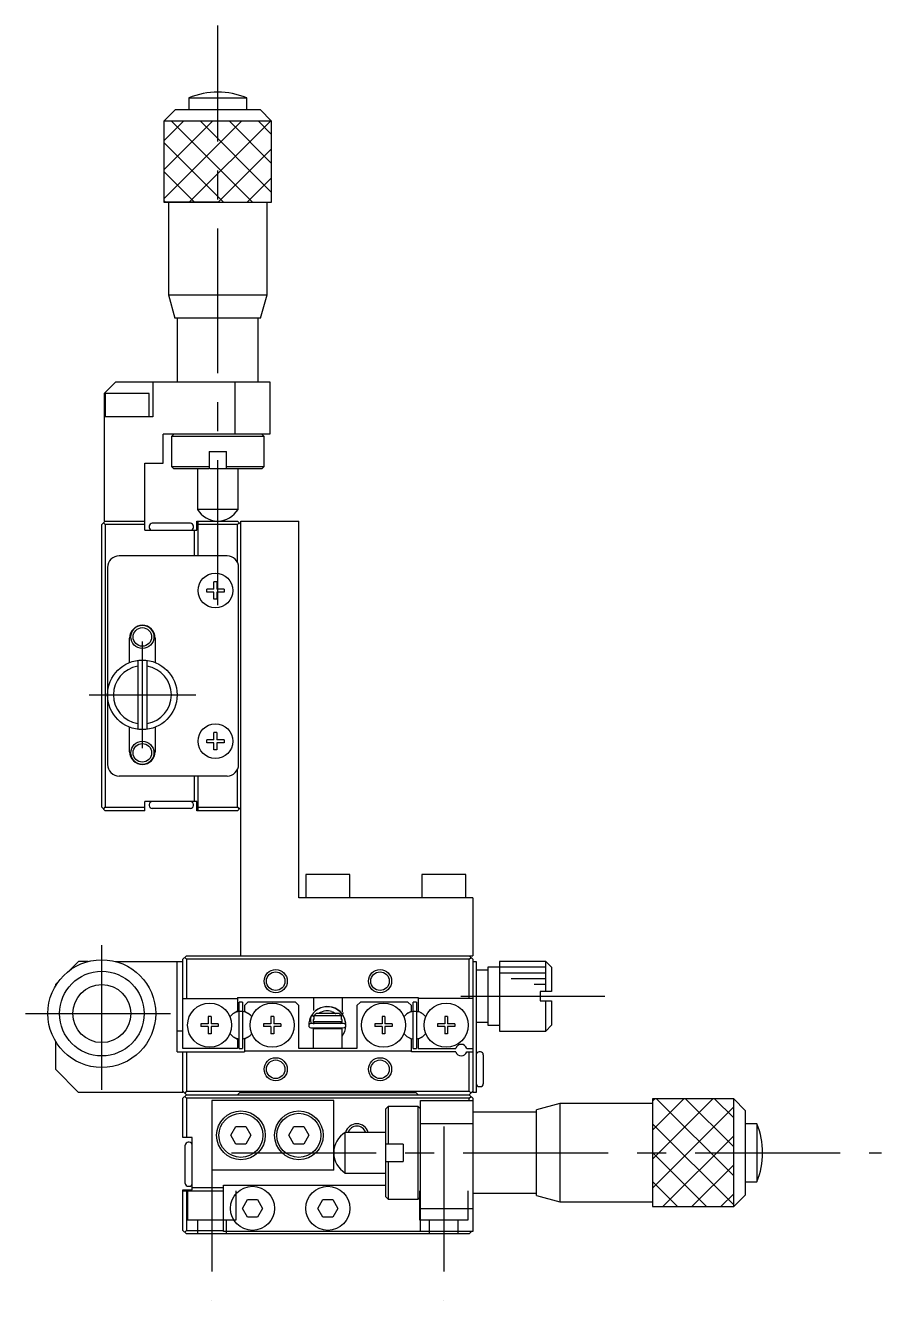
# Model space of a CAD drawing. Extents: x -23 to 401, y 1 to 303.
# Drawn here: x 144.6 to 218.4, y 11.9 to 121.9 of the extents above; entities that cross this region are included whole.
import ezdxf

# ---------------------------------------------------------------- set-up
doc = ezdxf.new("R2010")
doc.units = 0
doc.header["$LTSCALE"] = 10
doc.linetypes.add('CENTER', pattern=[2, 1.25, -0.25, 0.25, -0.25])
doc.linetypes.add('DASHED', pattern=[3.5, 2, -1.5])
doc.layers.get('0').update_dxf_attribs({"linetype": 'CONTINUOUS'})
doc.layers.add('CENTER', color=1, linetype='CENTER')

msp = doc.modelspace()

# ---------------------------------------------------------------- linework, layer by layer
at = {"color": 7, "linetype": 'CONTINUOUS'}
for p, q in [((158.649658, 115.635024), (158.649658, 114.635024)), ((158.649658, 115.635024), (163.649658, 115.635024)), ((163.649658, 114.635024), (163.649658, 115.635024)), ((157.499658, 114.635024), (156.499658, 113.635024)), ((157.499658, 114.635024), (164.799658, 114.635024)), ((165.799658, 113.635024), (164.799658, 114.635024)), ((165.799658, 113.635024), (156.499658, 113.635024)), ((156.499658, 113.635024), (156.499658, 106.635024)), ((165.799658, 106.635024), (165.799658, 113.635024)), ((161.149658, 106.635024), (156.499658, 106.635024)), ((156.499658, 106.635024), (165.799658, 106.635024)), ((156.899658, 106.635024), (156.899658, 98.635024)), ((165.399658, 98.635024), (165.399658, 106.635024)), ((156.899658, 98.635024), (157.449658, 96.635024)), ((156.899658, 98.635024), (165.399658, 98.635024)), ((164.849658, 96.635024), (165.399658, 98.635024)), ((164.849658, 96.635024), (157.449658, 96.635024)), ((157.649658, 96.635024), (157.649658, 91.135024)), ((164.649658, 91.135024), (164.649658, 96.635024)), ((152.349658, 91.135024), (151.349658, 90.135024)), ((152.349658, 91.135024), (165.649658, 91.135024)), ((155.549658, 91.135024), (155.549658, 88.135024)), ((162.649658, 86.635024), (162.649658, 91.135024)), ((165.649658, 91.135024), (165.649658, 86.635024)), ((151.349658, 90.135024), (151.349658, 79.135024)), ((151.449658, 90.135024), (151.449658, 88.135024)), ((155.249658, 90.135024), (151.449658, 90.135024)), ((155.249658, 88.135024), (155.249658, 90.135024)), ((155.549658, 88.135024), (151.349658, 88.135024)), ((156.449658, 84.135024), (156.449658, 86.635024)), ((165.649658, 86.635024), (156.449658, 86.635024)), ((157.349658, 86.635024), (157.149658, 86.435024)), ((157.149658, 86.435024), (157.149658, 83.835024)), ((165.149658, 86.435024), (157.149658, 86.435024)), ((165.149658, 86.435024), (164.949658, 86.635024)), ((165.149658, 83.835024), (165.149658, 86.435024)), ((160.399658, 85.135024), (161.899658, 85.135024)), ((160.399658, 85.135024), (160.399658, 83.635024)), ((161.899658, 83.635024), (161.899658, 85.135024)), ((154.849658, 84.135024), (156.449658, 84.135024)), ((154.849658, 78.335024), (154.849658, 84.135024)), ((157.149658, 83.835024), (157.349658, 83.635024)), ((157.149658, 83.835024), (160.399658, 83.835024)), ((160.399658, 83.635024), (157.349658, 83.635024)), ((159.399658, 83.635024), (159.399658, 80.135024)), ((161.879891, 83.635024), (160.499525, 83.635024)), ((161.899658, 83.835024), (165.149658, 83.835024)), ((164.949658, 83.635024), (161.899658, 83.635024)), ((162.899658, 80.135024), (162.899658, 83.635024)), ((164.949658, 83.635024), (165.149658, 83.835024)), ((162.899658, 80.135024), (159.399658, 80.135024)), ((151.149658, 78.835024), (151.449658, 79.135024)), ((151.149658, 54.435024), (151.149658, 78.835024)), ((151.449658, 78.835024), (151.299658, 78.985024)), ((151.349658, 79.135024), (154.849658, 79.135024)), ((151.449658, 78.835024), (151.449658, 54.435024)), ((154.849658, 78.835024), (151.449658, 78.835024)), ((154.849658, 78.335024), (159.349658, 78.335024)), ((155.249658, 78.685024), (155.249658, 78.585024)), ((158.799658, 78.935024), (155.499658, 78.935024)), ((159.049658, 78.585024), (159.049658, 78.685024)), ((159.149658, 76.135024), (159.149658, 78.335024)), ((159.349658, 78.335024), (159.349658, 79.135024)), ((159.349658, 79.135024), (162.849658, 79.135024)), ((159.449658, 76.135024), (159.449658, 79.135024)), ((162.849658, 78.835024), (159.449658, 78.835024)), ((162.849658, 79.135024), (163.149658, 78.835024)), ((162.999658, 78.985024), (162.849658, 78.835024)), ((162.849658, 75.570914), (162.849658, 78.835024)), ((163.149658, 41.635024), (163.149658, 79.135024)), ((163.149658, 79.135024), (168.149658, 79.135024)), ((168.149658, 46.635024), (168.149658, 79.135024)), ((161.949658, 76.135024), (152.649658, 76.135024)), ((151.649658, 75.135024), (151.649658, 58.135024)), ((162.949658, 58.135024), (162.949658, 75.135024)), ((160.824658, 73.260024), (160.824658, 73.885024)), ((161.074658, 73.885024), (160.824658, 73.885024)), ((161.074658, 73.885024), (161.074658, 73.260024)), ((160.199658, 73.010024), (160.199658, 73.260024)), ((160.824658, 73.260024), (160.199658, 73.260024)), ((160.824658, 73.010024), (160.199658, 73.010024)), ((160.824658, 72.385024), (160.824658, 73.010024)), ((161.699658, 73.260024), (161.074658, 73.260024)), ((161.074658, 73.010024), (161.074658, 72.385024)), ((161.699658, 73.010024), (161.074658, 73.010024)), ((161.699658, 73.260024), (161.699658, 73.010024)), ((161.074658, 72.385024), (160.824658, 72.385024)), ((153.549658, 66.926081), (153.549658, 69.035024)), ((155.749658, 69.035024), (155.749658, 66.926081)), ((154.249658, 67.108238), (154.249658, 61.16181)), ((155.049658, 61.16181), (155.049658, 67.108238)), ((153.549658, 59.235024), (153.549658, 61.343967)), ((155.749658, 61.343967), (155.749658, 59.235024)), ((160.824658, 60.260024), (160.824658, 60.885024)), ((161.074658, 60.885024), (160.824658, 60.885024)), ((161.074658, 60.885024), (161.074658, 60.260024)), ((160.199658, 60.010024), (160.199658, 60.260024)), ((160.824658, 60.260024), (160.199658, 60.260024)), ((160.824658, 60.010024), (160.199658, 60.010024)), ((160.824658, 59.385024), (160.824658, 60.010024)), ((161.699658, 60.260024), (161.074658, 60.260024)), ((161.074658, 60.010024), (161.074658, 59.385024)), ((161.699658, 60.010024), (161.074658, 60.010024)), ((161.699658, 60.260024), (161.699658, 60.010024)), ((161.074658, 59.385024), (160.824658, 59.385024)), ((162.849658, 54.435024), (162.849658, 57.699134)), ((161.949658, 57.135024), (152.649658, 57.135024)), ((159.149658, 54.935024), (159.149658, 57.135024)), ((159.449658, 54.135024), (159.449658, 57.135024)), ((151.449658, 54.135024), (151.149658, 54.435024)), ((151.299658, 54.285024), (151.449658, 54.435024)), ((151.449658, 54.435024), (154.849658, 54.435024)), ((154.849658, 54.135024), (151.449658, 54.135024)), ((159.349658, 54.935024), (154.849658, 54.935024)), ((154.849658, 54.135024), (154.849658, 54.935024)), ((155.249658, 54.685024), (155.249658, 54.585024)), ((158.799658, 54.335024), (155.499658, 54.335024)), ((159.049658, 54.585024), (159.049658, 54.685024)), ((159.349658, 54.135024), (159.349658, 54.935024)), ((162.849658, 54.135024), (159.349658, 54.135024)), ((159.449658, 54.435024), (162.849658, 54.435024)), ((162.849658, 54.435024), (162.999658, 54.285024)), ((163.149658, 54.435024), (162.849658, 54.135024)), ((168.749658, 48.635024), (168.749658, 46.635024)), ((172.549658, 48.635024), (168.749658, 48.635024)), ((172.549658, 46.635024), (172.549658, 48.635024)), ((178.749658, 48.635024), (178.749658, 46.635024)), ((182.549658, 48.635024), (178.749658, 48.635024)), ((182.549658, 46.635024), (182.549658, 48.635024)), ((183.149658, 46.635024), (168.149658, 46.635024)), ((183.149658, 46.635024), (183.149658, 41.635024)), ((149.149658, 41.135024), (148.398407, 40.383773)), ((149.978121, 41.135024), (149.149658, 41.135024)), ((152.321196, 41.135024), (158.149658, 41.135024)), ((157.649658, 33.335024), (157.649658, 41.135024)), ((158.149658, 41.335024), (158.449658, 41.635024)), ((158.149658, 33.635024), (158.149658, 41.335024)), ((158.299658, 41.485024), (158.449658, 41.335024)), ((158.449658, 41.635024), (183.149658, 41.635024)), ((158.449658, 41.335024), (158.449658, 37.935024)), ((182.849658, 41.335024), (158.449658, 41.335024)), ((182.849658, 41.635024), (183.149658, 41.335024)), ((182.849658, 41.335024), (182.999658, 41.485024)), ((182.849658, 37.935024), (182.849658, 41.335024)), ((183.149658, 41.335024), (183.149658, 29.835024)), ((183.149658, 41.135024), (183.449658, 41.135024)), ((183.449658, 41.135024), (183.449658, 29.835024)), ((189.449658, 41.135024), (185.449658, 41.135024)), ((185.449658, 41.135024), (185.449658, 35.135024)), ((189.949658, 40.635024), (189.449658, 41.135024)), ((189.449658, 38.535024), (189.449658, 41.135024)), ((184.449658, 40.385024), (183.449658, 40.385024)), ((185.449658, 40.635024), (184.449658, 40.635024)), ((184.449658, 40.635024), (184.449658, 35.635024)), ((189.949658, 40.635024), (189.949658, 38.535024)), ((147.40091, 39.386276), (147.149658, 39.135024)), ((147.149658, 39.135024), (147.149658, 39.006205)), ((189.949658, 38.535024), (188.949658, 38.535024)), ((188.949658, 38.535024), (188.949658, 37.735024)), ((158.149658, 37.935024), (162.849658, 37.935024)), ((162.849658, 38.035024), (162.849658, 36.83649)), ((162.849658, 38.035024), (178.449658, 38.035024)), ((162.999658, 33.635024), (162.999658, 37.635024)), ((163.299658, 37.635024), (162.999658, 37.635024)), ((163.29966, 37.635024), (163.29966, 33.635024)), ((163.749658, 37.635024), (163.449658, 37.335024)), ((167.849658, 37.635024), (163.749658, 37.635024)), ((168.149658, 37.335024), (167.849658, 37.635024)), ((169.399658, 38.035024), (169.399658, 36.915234)), ((171.899658, 36.79627), (171.899658, 38.035024)), ((173.449658, 37.635024), (173.149658, 37.335024)), ((177.549658, 37.635024), (173.449658, 37.635024)), ((177.849658, 37.335024), (177.549658, 37.635024)), ((177.999658, 33.635024), (177.999658, 37.635024)), ((178.299658, 37.635024), (177.999658, 37.635024)), ((178.29966, 37.635024), (178.29966, 33.635024)), ((178.449658, 38.035024), (178.449658, 36.83649)), ((183.149658, 37.935024), (178.449658, 37.935024)), ((188.949658, 37.735024), (189.949658, 37.735024)), ((189.449658, 35.135024), (189.449658, 37.735024)), ((189.949658, 37.735024), (189.949658, 35.635024)), ((160.574658, 36.385024), (160.324658, 36.385024)), ((160.324658, 36.385024), (160.324658, 35.760024)), ((160.574658, 36.385024), (160.574658, 35.760024)), ((162.849658, 36.83649), (162.554408, 36.666027)), ((163.449658, 37.335024), (163.449658, 36.83649)), ((163.449658, 36.83649), (163.744908, 36.666027)), ((165.974658, 36.385024), (165.724658, 36.385024)), ((165.724658, 36.385024), (165.724658, 35.760024)), ((165.974658, 36.385024), (165.974658, 35.760024)), ((168.149658, 33.635024), (168.149658, 37.335024)), ((169.169154, 36.303972), (169.161076, 36.271478)), ((169.17884, 36.336027), (169.169154, 36.303972)), ((169.190112, 36.367563), (169.17884, 36.336027)), ((169.202941, 36.398501), (169.190112, 36.367563)), ((169.217296, 36.428766), (169.202941, 36.398501)), ((169.233141, 36.458281), (169.217296, 36.428766)), ((169.249492, 36.485486), (169.233141, 36.458281)), ((169.250529, 36.48599), (169.249492, 36.485486)), ((169.251569, 36.485986), (169.250529, 36.48599)), ((169.252932, 36.485773), (169.251569, 36.485986)), ((169.254617, 36.485351), (169.252932, 36.485773)), ((169.256618, 36.484721), (169.254617, 36.485351)), ((169.255218, 36.493551), (169.413495, 36.407794)), ((169.258933, 36.483884), (169.256618, 36.484721)), ((169.261555, 36.482843), (169.258933, 36.483884)), ((169.26448, 36.481599), (169.261555, 36.482843)), ((169.267699, 36.480156), (169.26448, 36.481599)), ((169.273035, 36.477639), (169.267699, 36.480156)), ((169.278986, 36.474698), (169.273035, 36.477639)), ((169.285521, 36.471346), (169.278986, 36.474698)), ((169.29261, 36.467602), (169.285521, 36.471346)), ((169.300217, 36.463482), (169.29261, 36.467602)), ((169.308304, 36.459008), (169.300217, 36.463482)), ((169.316831, 36.454202), (169.308304, 36.459008)), ((169.325757, 36.449088), (169.316831, 36.454202)), ((169.335036, 36.44369), (169.325757, 36.449088)), ((169.344623, 36.438035), (169.335036, 36.44369)), ((169.354471, 36.432152), (169.344623, 36.438035)), ((169.364531, 36.42607), (169.354471, 36.432152)), ((169.374753, 36.419818), (169.364531, 36.42607)), ((169.385087, 36.413428), (169.374753, 36.419818)), ((169.395481, 36.40693), (169.385087, 36.413428)), ((169.405885, 36.400358), (169.395481, 36.40693)), ((169.429658, 36.385077), (169.405885, 36.400358)), ((169.413495, 36.407794), (169.431347, 36.396354)), ((169.639709, 36.635024), (169.429658, 36.435024)), ((169.429658, 36.435024), (169.429658, 36.135024)), ((171.829658, 36.435024), (169.429658, 36.435024)), ((171.619608, 36.635024), (169.639709, 36.635024)), ((170.948927, 36.831566), (171.087712, 36.782563)), ((171.087712, 36.782563), (171.221631, 36.716664)), ((171.221631, 36.716664), (171.313977, 36.658545)), ((171.313977, 36.658545), (171.346504, 36.635195)), ((171.829658, 36.435024), (171.619608, 36.635024)), ((171.829658, 36.135024), (171.829658, 36.435024)), ((171.93808, 36.725837), (171.951323, 36.734156)), ((171.941719, 36.735108), (171.945704, 36.741076)), ((172.009641, 36.619635), (171.951046, 36.735101)), ((173.149658, 37.335024), (173.149658, 33.635024)), ((175.574658, 36.385024), (175.324658, 36.385024)), ((175.324658, 36.385024), (175.324658, 35.760024)), ((175.574658, 36.385024), (175.574658, 35.760024)), ((177.554408, 36.666027), (177.849658, 36.83649)), ((177.849658, 36.83649), (177.849658, 37.335024)), ((178.449658, 36.83649), (178.744908, 36.666027)), ((180.974658, 36.385024), (180.724658, 36.385024)), ((180.724658, 36.385024), (180.724658, 35.760024)), ((180.974658, 36.385024), (180.974658, 35.760024)), ((159.699658, 35.760024), (159.699658, 35.510024)), ((160.324658, 35.760024), (159.699658, 35.760024)), ((160.324658, 35.510024), (159.699658, 35.510024)), ((160.324658, 35.510024), (160.324658, 34.885024)), ((161.199658, 35.760024), (160.574658, 35.760024)), ((160.574658, 35.510024), (160.574658, 34.885024)), ((161.199658, 35.510024), (160.574658, 35.510024)), ((161.199658, 35.760024), (161.199658, 35.510024)), ((165.099658, 35.760024), (165.099658, 35.510024)), ((165.724658, 35.760024), (165.099658, 35.760024)), ((165.724658, 35.510024), (165.099658, 35.510024)), ((165.724658, 35.510024), (165.724658, 34.885024)), ((166.599658, 35.760024), (165.974658, 35.760024)), ((165.974658, 35.510024), (165.974658, 34.885024)), ((166.599658, 35.510024), (165.974658, 35.510024)), ((166.599658, 35.760024), (166.599658, 35.510024)), ((169.048223, 35.722545), (169.002867, 35.631727)), ((169.002867, 35.631727), (169.016034, 35.529536)), ((169.016034, 35.529536), (169.084184, 35.452328)), ((169.137482, 35.77385), (169.048223, 35.722545)), ((169.084184, 35.452328), (169.191288, 35.422554)), ((169.240751, 35.784766), (169.137482, 35.77385)), ((169.146674, 36.17216), (169.145189, 36.138714)), ((169.145189, 36.138714), (169.145372, 36.105237)), ((169.145372, 36.105237), (169.147221, 36.071809)), ((169.149822, 36.20549), (169.146674, 36.17216)), ((169.147221, 36.071809), (169.150733, 36.038514)), ((169.154627, 36.238623), (169.149822, 36.20549)), ((169.150733, 36.038514), (169.155899, 36.005433)), ((169.161076, 36.271478), (169.154627, 36.238623)), ((169.155899, 36.005433), (169.162706, 35.972648)), ((169.162706, 35.972648), (169.171137, 35.940241)), ((169.171137, 35.940241), (169.181171, 35.90829)), ((169.181171, 35.90829), (169.192785, 35.876875)), ((169.192785, 35.876875), (169.20595, 35.846073)), ((169.20595, 35.846073), (169.220632, 35.81596)), ((171.990169, 35.772304), (169.210514, 35.772304)), ((169.220632, 35.81596), (169.236797, 35.786611)), ((169.236797, 35.786611), (169.237986, 35.784582)), ((169.368391, 35.789642), (169.240751, 35.784766)), ((169.368391, 35.789642), (169.379534, 35.789493)), ((169.386146, 35.341731), (169.370614, 35.414402)), ((169.379534, 35.789493), (169.390643, 35.788387)), ((169.429658, 36.135024), (169.379658, 36.135024)), ((169.379658, 36.135024), (169.379658, 35.935024)), ((171.879658, 35.935024), (169.379658, 35.935024)), ((169.379658, 35.935024), (169.554476, 35.760207)), ((169.456815, 35.412181), (169.379658, 35.335024)), ((171.879658, 35.335024), (169.379658, 35.335024)), ((169.379658, 35.335024), (169.379658, 33.635024)), ((169.390643, 35.788387), (169.40166, 35.786331)), ((169.40166, 35.786331), (169.412522, 35.783337)), ((169.412522, 35.783337), (169.423172, 35.77942)), ((169.423172, 35.77942), (169.43355, 35.774602)), ((169.43355, 35.774602), (169.4436, 35.76891)), ((169.4436, 35.76891), (169.453266, 35.762374)), ((169.449658, 35.412352), (169.449658, 35.405024)), ((171.706061, 35.761427), (171.879658, 35.935024)), ((171.762712, 35.791505), (171.737085, 35.792109)), ((171.878834, 35.788157), (171.762712, 35.791505)), ((171.776624, 35.8317), (171.827607, 35.872369)), ((171.879658, 35.335024), (171.801059, 35.413623)), ((171.825863, 35.881075), (171.84093, 35.789445)), ((171.831317, 35.414426), (171.826364, 35.388519)), ((171.879658, 36.135024), (171.829658, 36.135024)), ((171.994195, 35.782727), (171.878834, 35.788157)), ((171.879658, 35.935024), (171.879658, 36.135024)), ((171.879658, 33.635024), (171.879658, 35.335024)), ((172.098124, 35.761683), (171.994195, 35.782727)), ((172.077729, 35.434414), (172.164285, 35.495506)), ((172.175396, 35.692243), (172.098124, 35.761683)), ((172.186642, 35.835676), (172.149656, 36.027028)), ((172.164285, 35.495506), (172.200136, 35.593587)), ((172.200136, 35.593587), (172.175396, 35.692243)), ((174.699658, 35.760024), (174.699658, 35.510024)), ((175.324658, 35.760024), (174.699658, 35.760024)), ((175.324658, 35.510024), (174.699658, 35.510024)), ((175.324658, 35.510024), (175.324658, 34.885024)), ((176.199658, 35.760024), (175.574658, 35.760024)), ((175.574658, 35.510024), (175.574658, 34.885024)), ((176.199658, 35.510024), (175.574658, 35.510024)), ((176.199658, 35.760024), (176.199658, 35.510024)), ((180.099658, 35.760024), (180.099658, 35.510024)), ((180.724658, 35.760024), (180.099658, 35.760024)), ((180.724658, 35.510024), (180.099658, 35.510024)), ((180.724658, 35.510024), (180.724658, 34.885024)), ((181.599658, 35.760024), (180.974658, 35.760024)), ((180.974658, 35.510024), (180.974658, 34.885024)), ((181.599658, 35.510024), (180.974658, 35.510024)), ((181.599658, 35.760024), (181.599658, 35.510024)), ((183.449658, 35.885024), (184.449658, 35.885024)), ((184.449658, 35.635024), (185.449658, 35.635024)), ((189.449658, 35.135024), (189.949658, 35.635024)), ((147.149658, 34.263843), (147.149658, 31.835024)), ((158.149658, 35.135024), (157.649658, 35.135024)), ((160.574658, 34.885024), (160.324658, 34.885024)), ((162.554408, 34.604021), (162.849658, 34.433558)), ((162.849658, 34.433558), (162.849658, 33.635024)), ((163.744908, 34.604021), (163.449658, 34.433558)), ((163.449658, 34.433558), (163.449658, 33.335024)), ((165.974658, 34.885024), (165.724658, 34.885024)), ((175.574658, 34.885024), (175.324658, 34.885024)), ((177.849658, 34.433558), (177.554408, 34.604021)), ((177.849658, 33.335024), (177.849658, 34.433558)), ((178.744908, 34.604021), (178.449658, 34.433558)), ((178.449658, 34.433558), (178.449658, 33.635024)), ((180.974658, 34.885024), (180.724658, 34.885024)), ((185.449658, 35.135024), (189.449658, 35.135024)), ((157.649658, 33.335024), (163.449658, 33.335024)), ((162.849658, 33.635024), (158.149658, 33.635024)), ((158.149658, 29.835024), (158.149658, 33.335024)), ((158.449658, 33.335024), (158.449658, 29.935024)), ((162.999658, 33.635024), (163.299658, 33.635024)), ((163.449658, 33.435024), (177.849658, 33.435024)), ((173.149658, 33.635024), (168.149658, 33.635024)), ((181.672689, 33.335024), (177.849658, 33.335024)), ((177.999658, 33.635024), (178.299658, 33.635024)), ((178.449658, 33.635024), (181.672689, 33.635024)), ((182.626628, 33.635024), (183.149658, 33.635024)), ((182.626628, 33.335024), (183.149658, 33.335024)), ((182.849658, 29.935024), (182.849658, 33.335024)), ((183.799658, 33.335024), (183.699658, 33.335024)), ((184.049658, 33.085024), (184.049658, 30.585024)), ((147.149658, 31.835024), (149.149658, 29.835024)), ((158.149658, 29.835024), (149.149658, 29.835024)), ((158.149658, 29.935024), (158.449658, 29.635024)), ((158.449658, 29.935024), (158.299658, 29.785024)), ((158.449658, 29.935024), (182.849658, 29.935024)), ((162.849658, 29.635024), (163.049658, 29.835024)), ((163.049658, 29.835024), (178.249658, 29.835024)), ((178.249658, 29.835024), (178.449658, 29.635024)), ((182.999658, 29.785024), (182.849658, 29.935024)), ((183.149658, 29.935024), (182.849658, 29.635024)), ((183.449658, 29.835024), (183.149658, 29.835024)), ((183.699658, 30.335024), (183.799658, 30.335024)), ((158.149658, 29.335024), (158.449658, 29.635024)), ((158.149658, 25.935024), (158.149658, 29.335024)), ((158.299658, 29.485024), (158.449658, 29.335024)), ((158.449658, 29.635024), (182.849658, 29.635024)), ((158.449658, 29.335024), (158.449658, 25.935024)), ((182.849658, 29.335024), (158.449658, 29.335024)), ((160.649658, 29.135024), (160.649658, 23.135024)), ((171.149658, 29.135024), (160.649658, 29.135024)), ((171.149658, 23.135024), (171.149658, 29.135024)), ((175.849658, 28.635024), (175.649658, 28.435024)), ((175.849658, 28.635024), (175.849658, 25.385024)), ((178.449658, 28.635024), (175.849658, 28.635024)), ((178.649658, 28.435024), (178.449658, 28.635024)), ((178.449658, 20.635024), (178.449658, 28.635024)), ((178.649658, 29.135024), (183.149658, 29.135024)), ((178.649658, 17.835024), (178.649658, 29.135024)), ((182.849658, 29.635024), (183.149658, 29.335024)), ((182.849658, 29.335024), (182.999658, 29.485024)), ((182.849658, 29.135024), (182.849658, 29.335024)), ((183.149658, 29.335024), (183.149658, 17.835024)), ((190.649658, 28.885024), (188.649658, 28.335024)), ((198.649658, 28.885024), (190.649658, 28.885024)), ((190.649658, 28.885024), (190.649658, 20.385024)), ((205.649658, 29.285024), (198.649658, 29.285024)), ((198.649658, 29.285024), (198.649658, 19.985024)), ((206.649658, 28.285024), (205.649658, 29.285024)), ((205.649658, 19.985024), (205.649658, 29.285024)), ((175.649658, 20.835024), (175.649658, 28.435024)), ((188.649658, 28.135024), (183.149658, 28.135024)), ((188.649658, 20.935024), (188.649658, 28.335024)), ((206.649658, 28.285024), (206.649658, 20.985024)), ((162.283633, 26.135024), (162.716646, 26.885024)), ((162.716646, 26.885024), (163.582671, 26.885024)), ((163.582671, 26.885024), (164.015684, 26.135024)), ((167.283633, 26.135024), (167.716646, 26.885024)), ((167.716646, 26.885024), (168.582671, 26.885024)), ((168.582671, 26.885024), (169.015684, 26.135024)), ((183.149658, 27.135024), (178.649658, 27.135024)), ((207.649658, 27.135024), (206.649658, 27.135024)), ((207.649658, 27.135024), (207.649658, 22.135024)), ((158.949658, 25.935024), (158.149658, 25.935024)), ((158.699658, 25.535024), (158.599658, 25.535024)), ((158.949658, 21.435024), (158.949658, 25.935024)), ((162.716646, 25.385024), (162.283633, 26.135024)), ((163.582671, 25.385024), (162.716646, 25.385024)), ((164.015684, 26.135024), (163.582671, 25.385024)), ((167.716646, 25.385024), (167.283633, 26.135024)), ((168.582671, 25.385024), (167.716646, 25.385024)), ((169.015684, 26.135024), (168.582671, 25.385024)), ((175.649658, 26.385024), (172.149658, 26.385024)), ((172.149658, 22.885024), (172.149658, 26.385024)), ((177.149658, 25.385024), (175.649658, 25.385024)), ((177.149658, 25.385024), (177.149658, 23.885024)), ((158.349658, 21.985024), (158.349658, 25.285024)), ((205.649658, 19.985024), (205.649658, 24.635024)), ((171.149658, 23.135024), (160.649658, 23.135024)), ((175.649658, 23.885024), (177.149658, 23.885024)), ((175.849658, 23.885024), (175.849658, 20.635024)), ((172.149658, 22.885024), (175.649658, 22.885024)), ((206.649658, 22.135024), (207.649658, 22.135024)), ((158.149658, 21.435024), (158.949658, 21.435024)), ((158.149658, 17.935024), (158.149658, 21.435024)), ((158.149658, 21.335024), (161.649658, 21.335024)), ((158.449658, 21.335024), (158.449658, 17.935024)), ((158.599658, 21.735024), (158.699658, 21.735024)), ((158.949658, 21.635024), (161.649658, 21.635024)), ((161.649658, 17.835024), (161.649658, 21.835024)), ((161.649658, 21.835024), (175.649658, 21.835024)), ((183.149658, 21.135024), (188.649658, 21.135024)), ((188.649658, 20.935024), (190.649658, 20.385024)), ((205.649658, 19.985024), (206.649658, 20.985024)), ((163.283633, 19.835024), (163.716646, 20.585024)), ((163.716646, 19.085024), (163.283633, 19.835024)), ((163.716646, 20.585024), (164.582671, 20.585024)), ((164.582671, 20.585024), (165.015684, 19.835024)), ((165.015684, 19.835024), (164.582671, 19.085024)), ((169.783633, 19.835024), (170.216646, 20.585024)), ((170.216646, 19.085024), (169.783633, 19.835024)), ((170.216646, 20.585024), (171.082671, 20.585024)), ((171.082671, 20.585024), (171.515684, 19.835024)), ((171.515684, 19.835024), (171.082671, 19.085024)), ((175.649658, 20.835024), (175.849658, 20.635024)), ((175.849658, 20.635024), (178.449658, 20.635024)), ((178.449658, 20.635024), (178.649658, 20.835024)), ((178.649658, 19.835024), (183.149658, 19.835024)), ((190.649658, 20.385024), (198.649658, 20.385024)), ((198.649658, 19.985024), (205.649658, 19.985024)), ((164.582671, 19.085024), (163.716646, 19.085024)), ((171.082671, 19.085024), (170.216646, 19.085024)), ((158.449658, 17.635024), (158.149658, 17.935024)), ((158.449658, 17.935024), (158.299658, 17.785024)), ((158.449658, 17.935024), (161.649658, 17.935024)), ((182.849658, 17.635024), (158.449658, 17.635024)), ((183.149658, 17.835024), (161.649658, 17.835024)), ((183.049658, 17.835024), (182.849658, 17.635024)), ((182.999658, 17.785024), (182.949658, 17.835024))]:
    msp.add_line(p, q, dxfattribs=at)
at = {"color": 3, "linetype": 'CONTINUOUS'}
for p, q in [((156.499658, 111.939292), (158.19539, 113.635024)), ((156.499658, 109.439292), (160.69539, 113.635024)), ((156.499658, 106.939292), (163.19539, 113.635024)), ((157.155294, 113.635024), (164.155294, 106.635024)), ((158.69539, 106.635024), (165.69539, 113.635024)), ((159.655294, 113.635024), (165.799658, 107.490659)), ((162.155294, 113.635024), (165.799658, 109.990659)), ((164.655294, 113.635024), (165.799658, 112.490659)), ((156.499658, 111.790659), (161.655294, 106.635024)), ((161.19539, 106.635024), (165.799658, 111.239292)), ((156.499658, 109.290659), (159.155294, 106.635024)), ((163.69539, 106.635024), (165.799658, 108.739292)), ((156.499658, 106.790659), (156.655294, 106.635024)), ((189.449658, 40.635024), (185.449658, 40.635024)), ((189.449658, 40.135024), (185.449658, 40.135024)), ((189.449658, 39.635024), (186.449658, 39.635024)), ((189.449658, 39.135024), (188.449658, 39.135024)), ((198.649658, 29.089292), (198.84539, 29.285024)), ((198.649658, 26.589292), (201.34539, 29.285024)), ((198.649658, 24.089292), (203.84539, 29.285024)), ((199.005294, 29.285024), (205.649658, 22.640659)), ((201.505294, 29.285024), (205.649658, 25.140659)), ((204.005294, 29.285024), (205.649658, 27.640659)), ((198.649658, 21.589292), (205.649658, 28.589292)), ((198.649658, 27.140659), (205.649658, 20.140659)), ((199.54539, 19.985024), (205.649658, 26.089292)), ((198.649658, 24.640659), (203.305294, 19.985024)), ((202.04539, 19.985024), (205.649658, 23.589292)), ((198.649658, 22.140659), (200.805294, 19.985024)), ((204.54539, 19.985024), (205.649658, 21.089292))]:
    msp.add_line(p, q, dxfattribs=at)
at = {"color": 3, "linetype": 'DASHED'}
for p, q in [((158.549658, 21.335024), (158.549658, 18.835024)), ((162.749658, 18.835024), (162.749658, 21.335024)), ((178.549658, 21.335024), (178.549658, 18.835024)), ((182.749658, 18.835024), (182.749658, 21.335024)), ((158.549658, 18.835024), (162.749658, 18.835024)), ((159.399658, 18.835024), (159.399658, 17.635024)), ((161.899658, 17.635024), (161.899658, 18.835024)), ((178.549658, 18.835024), (182.749658, 18.835024)), ((179.399658, 18.835024), (179.399658, 17.635024)), ((181.899658, 17.635024), (181.899658, 18.835024))]:
    msp.add_line(p, q, dxfattribs=at)
at = {"color": 7, "linetype": 'CONTINUOUS'}
for centre, radius in [((160.949658, 73.135024), 1.5), ((154.649658, 69.135024), 0.8), ((154.649658, 64.135024), 3), ((160.949658, 60.135024), 1.5), ((154.649658, 59.135024), 0.8), ((151.149658, 36.635024), 4.65), ((151.149658, 36.635024), 3.65), ((166.149658, 39.435024), 0.8), ((175.149658, 39.435024), 0.8), ((151.149658, 36.635024), 2.5), ((160.449658, 35.635024), 1.9), ((165.849658, 35.635024), 1.9), ((175.449658, 35.635024), 1.9), ((180.849658, 35.635024), 1.9), ((166.149658, 31.835024), 0.8), ((175.149658, 31.835024), 0.8), ((163.149658, 26.135024), 2.1), ((163.149658, 26.135024), 1.9), ((168.149658, 26.135024), 2.1), ((168.149658, 26.135024), 1.9), ((164.149658, 19.835024), 1.9), ((170.649658, 19.835024), 1.9)]:
    msp.add_circle(centre, radius, dxfattribs=at)
at = {"color": 3, "linetype": 'CONTINUOUS'}
for centre in [(154.649658, 69.135024), (154.649658, 59.135024), (166.149658, 39.435024), (175.149658, 39.435024), (166.149658, 31.835024), (175.149658, 31.835024)]:
    msp.add_circle(centre, 1, dxfattribs=at)
at = {"color": 7, "linetype": 'CONTINUOUS'}
for centre, radius, start, end in [((161.149658, 109.635024), 6.5, 67.380135, 112.619865), ((161.149658, 81.166274), 2.03125, 210.510237, 329.489763), ((155.499658, 78.685024), 0.25, 90, 180), ((155.499658, 78.585024), 0.25, 180, 270), ((158.799658, 78.685024), 0.25, 0, 90), ((158.799658, 78.585024), 0.25, 270, 0), ((152.649658, 75.135024), 1, 90, 180), ((161.949658, 75.135024), 1, 0, 90), ((154.649658, 69.035024), 1.1, 0, 180), ((154.649658, 64.135024), 2.5, 99.206896, 260.793104), ((154.649658, 64.135024), 2.5, 279.206896, 80.793104), ((154.649658, 59.235024), 1.1, 180, 0), ((152.649658, 58.135024), 1, 180, 270), ((161.949658, 58.135024), 1, 270, 0), ((155.499658, 54.685024), 0.25, 90, 180), ((155.499658, 54.585024), 0.25, 180, 270), ((158.799658, 54.685024), 0.25, 0, 90), ((158.799658, 54.585024), 0.25, 270, 0), ((163.241799, 35.544024), 1.32, 135.034999, 141.739912), ((163.149659, 35.635024), 1.1905, 120.000042, 142.457024), ((163.149659, 35.635024), 1.1905, 97.238316, 120), ((163.149659, 35.635024), 1.1905, 45.000034, 97.238316), ((163.057518, 35.544024), 1.32, 38.260088, 44.965001), ((163.149659, 35.635024), 1.1905, 37.543078, 44.642946), ((170.609957, 35.638962), 1.608889, 148.356938, 180.616493), ((170.601215, 35.644783), 1.598393, 0.536816, 148.370163), ((170.601232, 35.631137), 1.598467, 359.611696, 147.708539), ((170.601902, 35.631299), 1.249298, 95.76412922, 126.52939935), ((170.603016, 35.639881), 1.240874, 73.81356654, 95.8551101), ((178.241799, 35.544024), 1.32, 135.034999, 141.739912), ((178.149659, 35.635024), 1.1905, 120.000042, 142.457024), ((178.149659, 35.635024), 1.1905, 97.238411, 120), ((178.149659, 35.635024), 1.1905, 60.000042, 97.238411), ((178.149658, 35.635024), 1.1905, 45, 60), ((178.057518, 35.544024), 1.32, 38.260088, 44.965001), ((178.149659, 35.635024), 1.1905, 37.543078, 44.642946), ((170.470241, 75.407164), 40.005059, 268.16795364, 272.3028851), ((170.598265, 35.63603), 1.601567, 323.152208, 357.922405), ((163.241799, 35.726024), 1.32, 218.260088, 224.965001), ((163.149659, 35.635024), 1.1905, 217.542976, 224.643568), ((163.149658, 35.635024), 1.1905, 225, 240), ((163.149659, 35.635024), 1.1905, 240, 262.761685), ((163.149659, 35.635024), 1.1905, 277.238379, 300), ((163.149658, 35.635024), 1.1905, 300, 315), ((163.149659, 35.635024), 1.1905, 314.999966, 322.456922), ((163.057518, 35.726024), 1.32, 315.034999, 321.739912), ((178.241799, 35.726024), 1.32, 218.260088, 224.965001), ((178.149659, 35.635024), 1.1905, 217.542976, 224.643568), ((178.149659, 35.635024), 1.1905, 224.999966, 262.761639), ((178.149659, 35.635024), 1.1905, 277.238411, 300), ((178.149658, 35.635024), 1.1905, 300, 315), ((178.149659, 35.635024), 1.1905, 314.999966, 322.456922), ((178.057518, 35.726024), 1.32, 315.034999, 321.739912), ((182.149658, 33.485024), 0.5, 17.457603, 162.542397), ((182.149658, 33.485024), 0.5, 197.457603, 342.542397), ((183.699658, 33.085024), 0.25, 90, 180), ((183.799658, 33.085024), 0.25, 0, 90), ((183.699658, 30.585024), 0.25, 180, 270), ((183.799658, 30.585024), 0.25, 270, 0), ((173.149658, 26.135024), 0.8, 18.209957, 161.790043), ((201.649658, 24.635024), 6.5, 337.380135, 22.619865), ((158.599658, 25.285024), 0.25, 90, 180), ((158.699658, 25.285024), 0.25, 0, 90), ((173.180908, 24.635024), 2.03125, 120.510237, 239.489763), ((158.599658, 21.985024), 0.25, 180, 270), ((158.699658, 21.985024), 0.25, 270, 0)]:
    msp.add_arc(centre, radius, start, end, dxfattribs=at)
at = {"color": 3, "linetype": 'CONTINUOUS'}
msp.add_arc((173.149658, 26.135024), 1, 14.477512, 165.522488, dxfattribs=at)
at = {"layer": 'CENTER', "color": 1, "linetype": 'CENTER'}
for p, q in [((161.149658, 71.885024), (161.149658, 121.885024)), ((154.649658, 59.535024), (154.649658, 68.735024)), ((150.049658, 64.135024), (159.249658, 64.135024)), ((151.149658, 30.055024), (151.149658, 43.215024)), ((182.130005, 38.135024), (194.530344, 38.135024)), ((144.569658, 36.635024), (157.729658, 36.635024)), ((160.649658, 26.885024), (160.649658, 11.885024)), ((180.649658, 26.885024), (180.649658, 11.885024)), ((162.324658, 24.635024), (218.399808, 24.635024))]:
    msp.add_line(p, q, dxfattribs=at)

doc.saveas('drawing.dxf')
